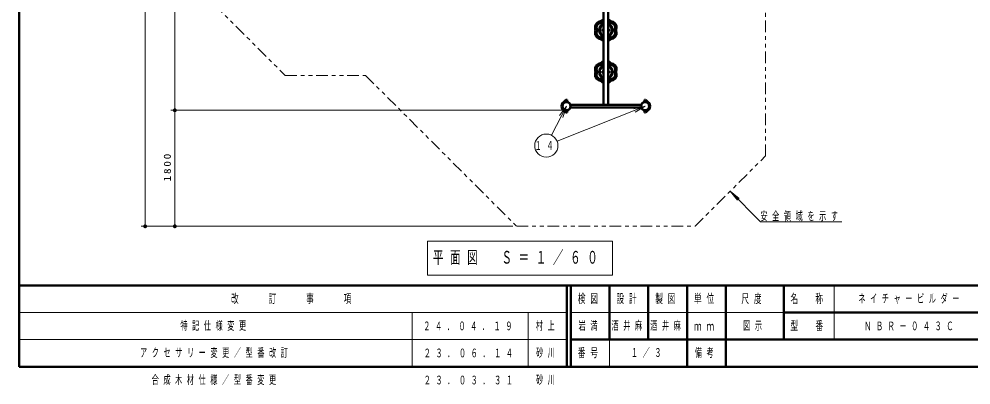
# Model space of a CAD drawing. Units: millimetres on the paper, scale 1:60. Extents: x -385 to 0, y -594 to 267.
# Drawn here: x -385 to -139.2, y -4.7 to 89.9 of the extents above; entities that cross this region are included whole.
import ezdxf

# ---------------------------------------------------------------- set-up
doc = ezdxf.new("R2010")
doc.units = ezdxf.units.MM
doc.linetypes.add('USER3', pattern=[8, 3, -1, 1, -1, 1, -1])
doc.layers.add('LY_1', color=7, linetype='Continuous', lineweight=13)
doc.styles.add('ＭＳ ゴシック', font='')
doc.styles.get('ＭＳ ゴシック').set_extended_font_data('MS Gothic')

# ---------------------------------------------------------------- blocks, each defined once
blk = doc.blocks.new('filled_dot')
at = {"color": 0, "linetype": 'Continuous', "lineweight": -2, "const_width": 1.25}
blk.add_lwpolyline([(-0.625, 0, 1), (0.625, 0, 1)], format="xyb", close=True, dxfattribs=at)

msp = doc.modelspace()

# ---------------------------------------------------------------- linework, layer by layer
at = {"layer": 'LY_1', "lineweight": 50}
for p, q in [((-385, 267), (-385, 0)), ((-385, 21), (0, 21)), ((-385, 0), (0, 0))]:
    msp.add_line(p, q, dxfattribs=at)
at = {"layer": 'LY_1'}
for p, q in [((-352.443, 36.306), (-352.443, 246.21)), ((-344.771, 66.306), (-344.771, 212.876)), ((-243.637, 67.364), (-247.471, 59.84)), ((-223.304, 67.364), (-246.047, 58.279)), ((-245.445, 64.918), (-243.637, 67.364)), ((-243.637, 67.364), (-244.999, 64.691)), ((-243.637, 67.364), (-244.554, 64.464)), ((-226.275, 66.715), (-223.304, 67.364)), ((-223.304, 67.364), (-226.09, 66.251)), ((-223.304, 67.364), (-225.904, 65.787)), ((-244.637, 66.306), (-345.771, 66.306)), ((-344.771, 36.306), (-344.771, 66.306)), ((-193.542, 37.445), (-201.342, 45.402)), ((-201.342, 45.402), (-199.437, 43.085)), ((-201.342, 45.402), (-199.063, 43.451)), ((-193.542, 37.445), (-172.542, 37.445)), ((-257.502, 36.306), (-353.443, 36.306)), ((-279.512, 32.501), (-279.512, 23.701)), ((-231.712, 32.501), (-279.512, 32.501)), ((-231.712, 23.701), (-231.712, 32.501)), ((-279.512, 23.701), (-231.712, 23.701)), ((-174.5, 21), (-174.5, 7)), ((-385, 14), (-243.5, 14)), ((-283.5, 14), (-283.5, 0)), ((-253.5, 14), (-253.5, 0)), ((-242.5, 14), (-187.5, 14)), ((-385, 7), (-243.5, 7)), ((-232.5, 7), (-232.5, 0))]:
    msp.add_line(p, q, dxfattribs=at)
at = {"layer": 'LY_1', "color": 140, "lineweight": 50}
for p, q in [((-234.096, 127.989), (-234.096, 67.739)), ((-232.846, 127.989), (-232.846, 67.739)), ((-243.821, 68.981), (-244.541, 68.228)), ((-243.687, 68.981), (-243.821, 68.981)), ((-243.687, 68.981), (-243.687, 68.421)), ((-243.587, 68.421), (-243.587, 68.981)), ((-243.587, 68.981), (-243.487, 68.981)), ((-243.487, 68.487), (-243.487, 68.981)), ((-223.354, 68.981), (-223.454, 68.981)), ((-223.454, 68.487), (-223.454, 68.981)), ((-223.354, 68.421), (-223.354, 68.981)), ((-223.254, 68.981), (-223.121, 68.981)), ((-223.254, 68.981), (-223.254, 68.421)), ((-223.121, 68.981), (-222.401, 68.228)), ((-243.821, 65.747), (-244.541, 66.5)), ((-242.568, 67.739), (-224.373, 67.739)), ((-242.568, 66.989), (-224.373, 66.989)), ((-223.121, 65.747), (-222.401, 66.5)), ((-243.687, 65.747), (-243.821, 65.747)), ((-243.687, 66.307), (-243.687, 65.747)), ((-243.587, 66.307), (-243.587, 65.747)), ((-243.587, 65.747), (-243.487, 65.747)), ((-243.487, 66.241), (-243.487, 65.747)), ((-223.454, 66.241), (-223.454, 65.747)), ((-223.354, 65.747), (-223.454, 65.747)), ((-223.354, 66.307), (-223.354, 65.747)), ((-223.254, 66.307), (-223.254, 65.747)), ((-223.254, 65.747), (-223.121, 65.747)), ((-243.5, 21), (-243.5, 0)), ((-242.5, 21), (-242.5, 0)), ((-232.5, 21), (-232.5, 7)), ((-222.5, 21), (-222.5, 7)), ((-212.5, 21), (-212.5, 0)), ((-202.5, 21), (-202.5, 7)), ((-187.5, 21), (-187.5, 7)), ((-187.5, 14), (-70, 14)), ((-242.5, 7), (0, 7)), ((-202.5, 7), (-202.5, 0))]:
    msp.add_line(p, q, dxfattribs=at)
at = {"layer": 'LY_1', "linetype": 'USER3'}
for p, q in [((-192.246, 54.499), (-192.246, 105.241)), ((-334.63, 93.687), (-316.244, 75.301)), ((-316.244, 75.301), (-295.497, 75.301)), ((-295.497, 75.301), (-256.502, 36.306)), ((-210.439, 36.306), (-192.246, 54.499)), ((-256.502, 36.306), (-210.439, 36.306))]:
    msp.add_line(p, q, dxfattribs=at)
at = {"layer": 'LY_1', "color": 140, "lineweight": 50}
for centre, radius in [((-235.637, 87.031), 0.142), ((-234.304, 87.031), 0.142), ((-232.637, 87.031), 0.142), ((-231.304, 87.031), 0.142), ((-235.637, 76.197), 0.142), ((-234.304, 76.197), 0.142), ((-232.637, 76.197), 0.142), ((-231.304, 76.197), 0.142), ((-243.637, 67.364), 1.058), ((-223.304, 67.364), 1.058)]:
    msp.add_circle(centre, radius, dxfattribs=at)
at = {"layer": 'LY_1'}
msp.add_circle((-248.833, 57.167), 3, dxfattribs=at)
at = {"layer": 'LY_1', "color": 140, "lineweight": 50}
for centre, radius, start, end in [((-234.79, 87.792), 1.476, 100.74415, 199.25585), ((-234.79, 87.792), 1.226, 100.74415, 199.25585), ((-234.79, 87.792), 1.06, 100.74415, 199.25585), ((-233.471, 87.031), 1.75, 110.92483, 249.07517), ((-235.221, 90.062), 0.833, 280.74415, 319.25585), ((-235.221, 90.062), 1.083, 280.74415, 319.25585), ((-235.221, 90.062), 1.25, 280.74415, 319.25585), ((-233.471, 88.554), 1.476, 115.04307, 139.25585), ((-233.471, 88.554), 1.226, 120.63596, 139.25585), ((-233.471, 88.554), 1.06, 126.13695, 139.25585), ((-233.471, 88.554), 1.476, 40.74415, 64.95693), ((-233.471, 88.554), 1.226, 40.74415, 59.36404), ((-233.471, 88.554), 1.06, 40.74415, 53.86305), ((-233.471, 87.031), 1.75, 290.92483, 69.07517), ((-231.721, 90.062), 1.25, 220.74415, 259.25585), ((-231.721, 90.062), 1.083, 220.74415, 259.25585), ((-231.721, 90.062), 0.833, 220.74415, 259.25585), ((-232.151, 87.792), 1.06, 340.74415, 79.25585), ((-232.151, 87.792), 1.226, 340.74415, 79.25585), ((-232.151, 87.792), 1.476, 340.74415, 79.25585), ((-234.79, 86.269), 1.476, 160.74415, 259.25585), ((-236.971, 87.031), 0.833, 340.74415, 19.25585), ((-234.79, 86.269), 1.226, 160.74415, 259.25585), ((-236.971, 87.031), 1.083, 13.21298, 19.25585), ((-236.971, 87.031), 1.083, 340.74415, 346.78702), ((-235.835, 87.297), 0.0833, 193.21298, 13.21298), ((-235.835, 86.764), 0.0833, 346.78702, 166.78702), ((-234.79, 86.269), 1.06, 160.74415, 259.25585), ((-236.971, 87.031), 1.25, 13.21298, 19.25585), ((-236.971, 87.031), 1.25, 340.74415, 346.78702), ((-233.471, 87.031), 1.583, 113.24956, 246.75044), ((-233.471, 87.031), 1.583, 293.24956, 66.75044), ((-232.151, 86.269), 1.06, 280.74415, 19.25585), ((-232.151, 86.269), 1.226, 280.74415, 19.25585), ((-232.151, 86.269), 1.476, 280.74415, 19.25585), ((-231.106, 87.297), 0.0833, 166.78702, 346.78702), ((-231.106, 86.764), 0.0833, 13.21298, 193.21298), ((-229.971, 87.031), 1.25, 160.74415, 166.78702), ((-229.971, 87.031), 1.25, 193.21298, 199.25585), ((-229.971, 87.031), 1.083, 160.74415, 166.78702), ((-229.971, 87.031), 1.083, 193.21298, 199.25585), ((-229.971, 87.031), 0.833, 160.74415, 199.25585), ((-235.221, 83.999), 0.833, 40.74415, 79.25585), ((-235.221, 83.999), 1.083, 40.74415, 79.25585), ((-235.221, 83.999), 1.25, 40.74415, 79.25585), ((-233.471, 85.507), 1.476, 220.74415, 244.95693), ((-233.471, 85.507), 1.226, 220.74415, 239.36404), ((-233.471, 85.507), 1.06, 220.74415, 233.86305), ((-233.471, 85.507), 1.06, 306.13695, 319.25585), ((-233.471, 85.507), 1.226, 300.63596, 319.25585), ((-233.471, 85.507), 1.476, 295.04307, 319.25585), ((-231.721, 83.999), 1.25, 100.74415, 139.25585), ((-231.721, 83.999), 1.083, 100.74415, 139.25585), ((-231.721, 83.999), 0.833, 100.74415, 139.25585), ((-235.221, 79.228), 0.833, 280.74415, 319.25585), ((-233.471, 77.721), 1.476, 115.04307, 139.25585), ((-233.471, 77.721), 1.226, 120.63596, 139.25585), ((-233.471, 77.721), 1.476, 40.74415, 64.95693), ((-233.471, 77.721), 1.226, 40.74415, 59.36404), ((-231.721, 79.228), 0.833, 220.74415, 259.25585), ((-234.79, 76.959), 1.476, 100.74415, 199.25585), ((-236.971, 76.197), 0.833, 340.74415, 19.25585), ((-234.79, 76.959), 1.226, 100.74415, 199.25585), ((-236.971, 76.197), 1.083, 13.21298, 19.25585), ((-235.835, 76.464), 0.0833, 193.21298, 13.21298), ((-234.79, 76.959), 1.06, 100.74415, 199.25585), ((-236.971, 76.197), 1.25, 13.21298, 19.25585), ((-233.471, 76.197), 1.75, 110.92483, 249.07517), ((-233.471, 76.197), 1.583, 113.24956, 246.75044), ((-235.221, 79.228), 1.083, 280.74415, 319.25585), ((-235.221, 79.228), 1.25, 280.74415, 319.25585), ((-233.471, 77.721), 1.06, 126.13695, 139.25585), ((-233.471, 77.721), 1.06, 40.74415, 53.86305), ((-233.471, 76.197), 1.75, 290.92483, 69.07517), ((-233.471, 76.197), 1.583, 293.24956, 66.75044), ((-231.721, 79.228), 1.25, 220.74415, 259.25585), ((-231.721, 79.228), 1.083, 220.74415, 259.25585), ((-232.151, 76.959), 1.06, 340.74415, 79.25585), ((-232.151, 76.959), 1.226, 340.74415, 79.25585), ((-232.151, 76.959), 1.476, 340.74415, 79.25585), ((-231.106, 76.464), 0.0833, 166.78702, 346.78702), ((-229.971, 76.197), 1.25, 160.74415, 166.78702), ((-229.971, 76.197), 1.083, 160.74415, 166.78702), ((-229.971, 76.197), 0.833, 160.74415, 199.25585), ((-234.79, 75.435), 1.476, 160.74415, 259.25585), ((-234.79, 75.435), 1.226, 160.74415, 259.25585), ((-236.971, 76.197), 1.083, 340.74415, 346.78702), ((-235.835, 75.931), 0.0833, 346.78702, 166.78702), ((-234.79, 75.435), 1.06, 160.74415, 259.25585), ((-236.971, 76.197), 1.25, 340.74415, 346.78702), ((-235.221, 73.166), 0.833, 40.74415, 79.25585), ((-235.221, 73.166), 1.083, 40.74415, 79.25585), ((-235.221, 73.166), 1.25, 40.74415, 79.25585), ((-233.471, 74.674), 1.226, 220.74415, 239.36404), ((-233.471, 74.674), 1.06, 220.74415, 233.86305), ((-233.471, 74.674), 1.06, 306.13695, 319.25585), ((-233.471, 74.674), 1.226, 300.63596, 319.25585), ((-231.721, 73.166), 1.25, 100.74415, 139.25585), ((-231.721, 73.166), 1.083, 100.74415, 139.25585), ((-231.721, 73.166), 0.833, 100.74415, 139.25585), ((-232.151, 75.435), 1.06, 280.74415, 19.25585), ((-232.151, 75.435), 1.226, 280.74415, 19.25585), ((-232.151, 75.435), 1.476, 280.74415, 19.25585), ((-231.106, 75.931), 0.0833, 13.21298, 193.21298), ((-229.971, 76.197), 1.25, 193.21298, 199.25585), ((-229.971, 76.197), 1.083, 193.21298, 199.25585), ((-233.471, 74.674), 1.476, 220.74415, 244.95693), ((-233.471, 74.674), 1.476, 295.04307, 319.25585), ((-243.637, 67.364), 1.25, 136.27088, 223.72912), ((-243.637, 67.364), 1.058, 92.70789, 267.2921), ((-243.637, 67.364), 1.058, 272.7079, 87.47142), ((-243.637, 67.364), 1.133, 272.52858, 87.47142), ((-223.304, 67.364), 1.133, 92.52858, 267.47142), ((-223.304, 67.364), 1.058, 92.52858, 267.2921), ((-223.304, 67.364), 1.058, 272.7079, 87.29211), ((-223.304, 67.364), 1.25, 316.27089, 43.72911)]:
    msp.add_arc(centre, radius, start, end, dxfattribs=at)

# ---------------------------------------------------------------- block references
at = {"layer": 'LY_1', "xscale": 0.4, "yscale": 0.4}
for p, rotation in [((-344.771, 66.306), 270), ((-344.771, 66.306), 90), ((-352.443, 36.306), 90), ((-344.771, 36.306), 90)]:
    msp.add_blockref('filled_dot', p, dxfattribs=dict(at, rotation=rotation))

# ---------------------------------------------------------------- texts
at = {"layer": 'LY_1', "style": 'ＭＳ ゴシック'}
for s, insert, char_height, attachment_point in [('\\T1.64;\\W0.6;１４', (-248.833, 57.167), 2.199, 5), ('\\T1.64;\\W0.6;安全領域を示す', (-193.542, 37.595), 2.199, 7), ('\\T1.64;\\W0.6;平面図\u3000Ｓ＝１／６０', (-278.112, 28.101), 3.299, 4), ('\\T1.64;\\W0.6;改\u3000\u3000訂\u3000\u3000事\u3000\u3000項', (-330.25, 17.5), 2.346, 4), ('\\T1.64;\\W0.6;検図', (-240.7, 17.5), 2.346, 4), ('\\T1.64;\\W0.6;設計', (-230.7, 17.5), 2.346, 4), ('\\T1.64;\\W0.6;製図', (-220.7, 17.5), 2.346, 4), ('\\T1.64;\\W0.6;単位', (-210.7, 17.5), 2.346, 4), ('\\T1.64;\\W0.6;尺度', (-198.45, 17.5), 2.346, 4), ('\\T1.64;\\W0.6;名\u3000称', (-185.8, 17.5), 2.346, 4), ('\\T1.64;\\W0.6;ネイチャービルダー', (-168.25, 17.5), 2.199, 4), ('\\T1.64;\\W0.6;特記仕様変更', (-334.25, 10.5), 2.199, 5), ('\\T1.64;\\W0.6;２４．０４．１９', (-268.5, 10.5), 2.199, 5), ('\\T1.64;\\W0.6;村上', (-248.5, 10.5), 2.199, 5), ('\\T1.64;\\W0.6;岩満', (-240.5, 10.5), 2.199, 4), ('\\T1.64;\\W0.6;酒井麻', (-232, 10.5), 2.199, 4), ('\\T1.64;\\W0.6;酒井麻', (-222, 10.5), 2.199, 4), ('\\T1.64;\\W0.6;ｍｍ', (-210.7, 10.5), 2.346, 4), ('\\T1.64;\\W0.6;図示', (-198, 10.5), 2.199, 4), ('\\T1.64;\\W0.6;型\u3000番', (-185.8, 10.5), 2.346, 4), ('\\T1.64;\\W0.6;ＮＢＲ－０４３Ｃ', (-166.75, 10.5), 2.199, 4), ('\\T1.64;\\W0.6;アクセサリー変更／型番改訂', (-353.75, 3.5), 2.199, 4), ('\\T1.64;\\W0.6;砂川', (-251.5, 3.5), 2.199, 4), ('\\T1.64;\\W0.6;番号', (-240.7, 3.5), 2.346, 4), ('\\T1.64;\\W0.6;１／３', (-227, 3.5), 2.199, 4), ('\\T1.64;\\W0.6;備考', (-210.5, 3.5), 2.199, 4), ('\\T1.64;\\W0.6;２３．０６．１４', (-280.5, 3.5), 2.199, 4), ('\\T1.64;\\W0.6;合成木材仕様／型番変更', (-350.75, -3.5), 2.199, 4), ('\\T1.64;\\W0.6;２３．０３．３１', (-280.5, -3.5), 2.199, 4), ('\\T1.64;\\W0.6;砂川', (-251.5, -3.5), 2.199, 4)]:
    msp.add_mtext(s, dxfattribs=dict(at, insert=insert, char_height=char_height, attachment_point=attachment_point))
at = {"layer": 'LY_1', "insert": (-345.771, 51.727), "char_height": 1.833, "attachment_point": 8, "rotation": 90, "style": 'ＭＳ ゴシック'}
msp.add_mtext('\\T1.33;\\W1.15;1800', dxfattribs=at)

doc.saveas('drawing.dxf')
